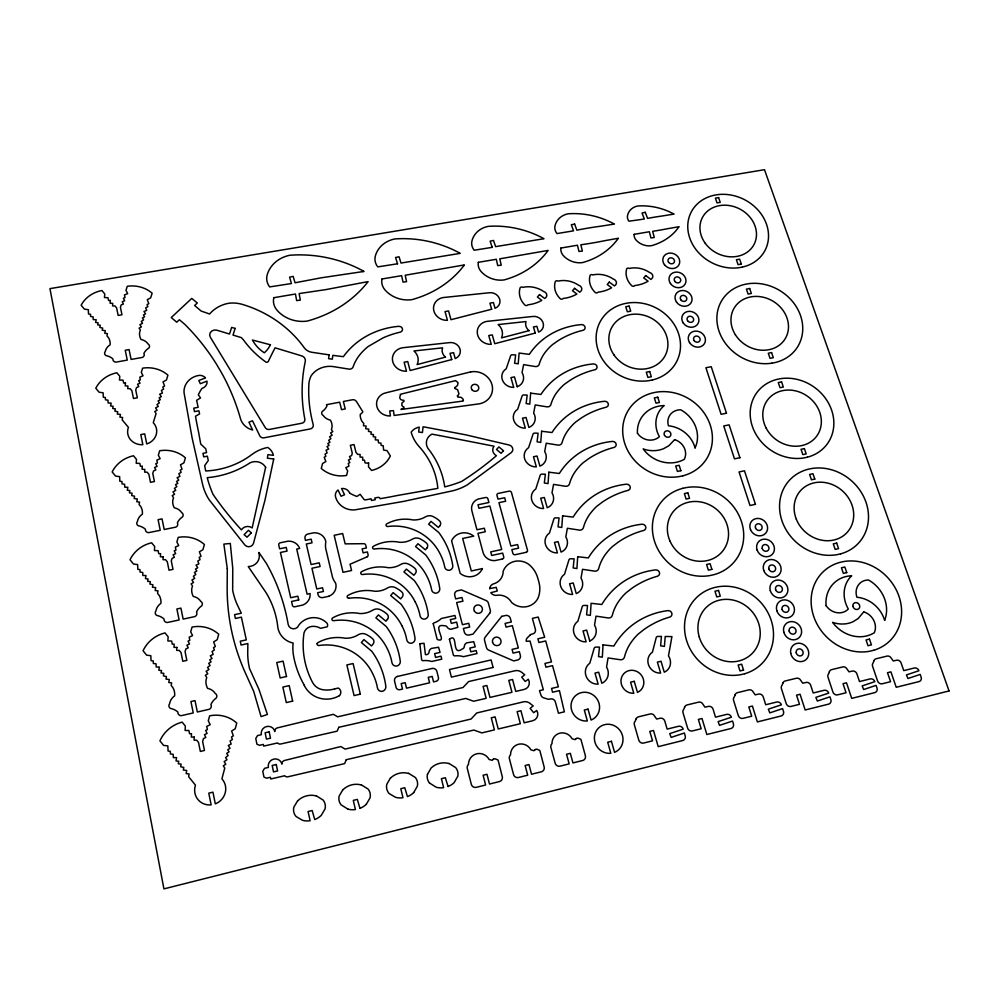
<?xml version="1.0" encoding="UTF-8"?>
<svg xmlns="http://www.w3.org/2000/svg" width="999" height="999" viewBox="0 0 999 999"><rect width="100%" height="100%" fill="white"/><g stroke="black" fill="none" stroke-linecap="round" stroke-linejoin="round"><path stroke-width="1.5" d="M427.472 774.35L431.068 768.056A18.869 18.581 72.6 0 1 448.951 763.548M413.698 792.557L417.345 786.201A10.077 9.978 89.2 0 0 415.347 777.497L408.579 773.301M390.459 777.984L386.775 784.327A10.152 10.065 -82.6 0 0 389.148 793.556L395.529 797.314A18.544 18.407 -86.6 0 0 402.972 797.739L400.799 788.698L404.77 787.712L407.455 796.578A18.294 18.144 -87.3 0 0 413.711 792.569M366.308 804.27L370.055 797.864A10.202 10.065 -62.4 0 0 368.119 789.073L361.326 784.839M342.969 789.597L339.161 795.991A10.24 10.077 -58.9 0 0 341.059 804.832L347.889 809.09M297.739 800.649L293.843 807.105A10.44 10.177 -51.3 0 0 296.079 816.508L302.522 820.316A19.068 18.619 -50.2 0 0 310.115 820.728L308.079 811.525L312.163 810.526L314.735 819.542A18.794 18.369 -50.4 0 0 321.203 815.446L325.037 808.965A10.34 10.115 -52.6 0 0 323.177 800.099L316.346 795.828M448.076 786.525L445.329 777.721L441.396 778.696L443.631 787.687A18.432 18.194 68.1 0 1 436.251 787.262L429.508 783.016M359.952 808.341L357.33 799.4L353.296 800.386L355.407 809.54A18.794 18.531 -58 0 1 347.877 809.115M682.829 488.311L686.45 487.549A47.203 43.044 37.9 0 1 741.608 522.027A47.203 43.044 37.9 0 1 713.848 574.7L710.177 575.524A47.203 43.044 37.9 0 1 654.47 541.108A47.203 43.044 37.9 0 1 682.841 488.311M397.502 676.435L432.092 668.468M334.74 688.86L338.324 688.036A4.995 4.908 -11.2 0 1 339.473 695.679M771.79 363.199L775.224 362.525A44.443 38.549 31 0 0 800.586 315.759A44.443 38.549 31 0 0 748.301 283.728L744.904 284.353A44.443 38.549 31 0 0 719.03 331.206A44.443 38.549 31 0 0 771.802 363.199M448.976 763.423L455.694 767.619A10.015 9.865 68.6 0 1 457.792 776.248L454.22 782.529A18.182 17.945 67.9 0 1 448.064 786.5M517.257 386.713L514.473 376.923L510.951 377.597L513.736 387.4A11.014 9.99 20.4 0 1 502.522 380.307A11.014 9.99 20.4 0 1 506.206 368.781L510.576 355.931A1.823 1.648 19.9 0 1 512.275 354.795L515.659 354.92L514.597 363.224L518.206 363.836L519.118 353.047L529.32 354.358A76.686 69.293 26 0 1 581.468 324.588A3.209 2.86 23.4 0 1 583.191 330.282L582.067 330.532A87.775 79.396 27.4 0 0 558.066 340.721L552.772 344.405A51.424 46.366 25.2 0 0 548.289 348.663L546.578 350.612A45.267 40.809 24.7 0 0 539.185 364.273A3.746 3.384 21.5 0 1 535.214 366.533L523.613 364.635L522.04 372.639A11.014 9.99 20.4 0 1 517.27 386.725M589.785 640.996L586.675 630.119L583.016 630.956L586.113 641.845A11.663 11.039 40.2 0 1 577.884 621.241L582.217 606.755A1.936 1.823 37.8 0 1 583.978 605.444L587.524 605.494L586.563 614.797L590.347 615.384L591.096 603.296L601.798 604.495A81.731 76.061 45.6 0 1 655.744 569.88A3.409 3.147 38.9 0 1 657.667 576.186L656.493 576.498A93.744 87 47.4 0 0 631.593 588.498L626.136 592.757A54.733 50.937 44 0 0 621.528 597.627L619.78 599.85A48.152 44.868 43.6 0 0 612.3 615.309A3.971 3.734 39.9 0 1 608.191 617.956L596.016 616.146L594.53 625.124A11.663 11.039 40.2 0 1 589.785 641.008M304.37 685.376A94.156 91.758 10.1 0 1 293.506 655.569A45.704 44.493 -2.5 0 1 293.144 643.056A19.893 19.181 -7 0 1 277.872 627.709A93.044 88.062 -19 0 0 265.959 592.494L248.252 566.558A10.902 10.29 -6.5 0 0 259.116 553.995L258.891 552.435L266.333 563.336A217.994 201.973 -25.3 0 1 288.174 624.437A5.532 5.332 -7.5 0 0 297.49 627.285A18.232 17.645 -5.8 0 1 326.598 622.752A3.559 3.447 -2.9 0 1 327.21 626.823L320.479 628.309A13.037 12.625 -6.3 0 0 311.925 626.423A9.116 8.829 -5.9 0 0 303.996 632.966A83.978 81.93 10.2 0 0 312.562 682.417A14.036 13.711 -10 0 0 322.265 689.635A25.799 25.162 -7.5 0 0 334.74 688.86M339.435 695.616A24.8 24.238 -9.4 0 1 304.283 685.426M297.814 800.711A19.505 19.031 -53.6 0 1 316.308 795.953M366.321 804.282A18.531 18.282 -58.4 0 1 359.952 808.316M343.032 789.66A19.231 18.931 -62.7 0 1 361.301 784.964M390.534 778.059A18.993 18.781 -86.5 0 1 408.541 773.426M429.483 783.029A10.027 9.903 72.4 0 1 427.447 774.337M348.913 598.214A1.561 1.498 3.6 0 1 348.027 595.367A38.574 37.462 5.7 0 1 374.8 591.271A22.115 21.191 8.9 0 0 387.55 587.936A7.817 7.53 11.5 0 1 395.467 587.674A38.649 37.475 8.3 0 1 399.987 590.434L401.635 591.795A3.909 3.759 12.8 0 1 402.172 597.052L400.649 598.863L393.144 592.632L390.684 595.554L401.024 604.145A79.258 77.148 -3 0 1 414.548 635.401L414.96 637.999A4.558 4.446 16.3 0 1 411.588 643.194A4.121 4.021 16.4 0 1 406.768 639.835L406.181 637.012A53.322 51.998 1.2 0 0 401.885 625.674M348.926 598.239A50.637 49.363 1.8 0 1 401.86 625.686M415.122 601.76A50.262 48.751 6.6 0 0 362.525 574.525A1.548 1.486 6.8 0 1 361.638 571.69A38.287 36.988 9.3 0 1 388.186 567.694A21.966 20.917 11.1 0 0 400.811 564.423A7.767 7.443 13.6 0 1 408.666 564.185A38.374 37 11.3 0 1 413.174 566.933L414.81 568.281A3.871 3.709 14.8 0 1 415.347 573.476L413.848 575.262L406.381 569.093L403.946 571.965L414.235 580.481A78.621 76.211 2.3 0 1 427.747 611.388L428.159 613.96A4.533 4.383 18.1 0 1 424.837 619.08A4.096 3.971 18.2 0 1 420.042 615.759L419.443 612.961A52.91 51.349 6.1 0 0 415.147 601.748M349.725 493.169A44.268 41.246 9.7 0 0 356.905 496.453L360.152 494.305L364.061 499.5A2.023 1.911 8.6 0 0 365.734 499.862L371.066 498.776L371.491 500.487L375.237 499.712L374.812 498.014L377.822 497.39A1.923 1.811 10.1 0 1 379.857 498.189L380.207 498.676A438.249 372.49 7.8 0 0 397.265 495.516L437.849 488.361A76.848 72.19 8.3 0 0 419.255 446.74A37.213 34.341 16.3 0 1 411.163 432.142A13.786 12.775 14.4 0 1 419.23 427.085L418.693 432.055L422.44 432.53L423.039 426.835L424.538 427.01L465.696 434.827L509.253 445.042A4.608 4.258 21.9 0 1 511.351 452.535L467.382 484.802A53.958 50.012 15.7 0 1 450.137 491.346L403.646 501.386L354.82 509.877A17.857 16.771 7.4 0 1 335.377 496.078A7.418 6.968 6.2 0 1 338.037 489.985L341.034 496.228L344.555 494.78L341.558 488.523A7.418 6.968 6.2 0 1 349.725 493.169M432.092 668.468A3.959 3.871 25.7 0 1 436.863 671.378L438.424 677.534A3.172 3.109 27.4 0 1 436.126 681.281L433.554 681.88L432.18 676.423L428.234 677.334L429.607 682.804L406.506 688.161L405.157 682.667L401.186 683.591L402.535 689.085L399.925 689.685A3.184 3.134 14.9 0 1 396.079 687.337L394.568 681.143A3.971 3.909 14.3 0 1 397.502 676.435M637.437 433.241A30.844 27.81 31.4 0 1 664.198 405.582A28.334 25.437 31.8 0 0 659.402 436.688A14.373 12.975 30.2 0 1 637.437 433.229M826.111 605.731A32.155 28.534 46.4 0 1 851.672 575.786A29.533 26.099 46.2 0 0 848.313 609.015A14.96 13.324 45.7 0 1 826.111 605.706M227.285 568.681L227.16 587.549A215.934 207.417 20.5 0 0 245.592 673.476L253.696 691.37L261.076 716.633L267.407 714.435L258.966 689.397L249.55 668.593A71.553 69.543 -7 0 1 247.752 650.486L247.864 643.543L241.084 645.042L240.26 641.208L246.303 639.884L241.396 617.157L235.377 618.456L234.565 614.672L241.308 613.211L238.374 607.042A70.567 67.395 -2.1 0 1 232.667 590.234L232.755 568.256L230.307 543.444L223.863 544.105L227.285 568.681M368.606 463.086L368.531 466.908L371.591 470.442A28.584 26.536 9.1 0 0 390.372 455.969L387.038 450.599L383.641 450.124L383.179 445.704L381.181 445.429L380.944 443.144L378.496 442.807L378.196 439.997L375.287 439.872L375.661 437.075L373.214 436.725L373.501 434.602L370.966 434.24L371.266 432.03L368.456 431.343L368.756 429.145L365.746 428.721L366.096 426.086L363.474 425.724L363.786 423.439L362.113 421.516A13.711 12.637 10.2 0 1 360.239 414.385A10.927 10.04 8.6 0 0 362.874 411.838L356.443 401.523A3.771 3.459 8.6 0 0 352.347 399.787L343.381 401.486L345.229 408.941L341.533 409.652L339.697 402.185L326.523 404.682A3.209 2.947 6.8 0 0 326.935 405.981A14.211 13.024 5.6 0 1 322.24 411.463A2.997 2.76 6.2 0 0 323.226 415.484A10.977 10.09 6.9 0 0 330.382 420.104A13.874 12.8 5.4 0 1 332.043 427.31L331.431 429.682L332.804 431.655L330.569 432.967L332.143 435.227L329.583 436.738L330.906 438.648L328.646 440.309L329.97 442.232L327.809 443.506L329.083 445.342L326.998 446.578L328.683 449.001L326.049 450.199L327.123 452.884L325.025 454.12L325.886 456.306L324.188 457.305L325.874 461.538L322.565 463.499L321.266 468.469A28.721 26.673 6.9 0 0 346.566 475.437L347.689 471.053L345.816 467.619L348.938 466.171L348.251 463.374L349.837 462.637L348.414 460.027L350.774 458.941L349.475 456.555L351.636 455.556L352.26 453.134L350.324 445.292L354.046 444.567L355.981 452.397L357.679 454.37L360.115 454.458L360.052 457.105L362.699 457.205L362.649 460.089L364.423 460.164L365.122 462.962L368.606 463.086M433.241 623.701L437.187 639.472C449.1 643.756 430.319 623.026 444.068 625.749A3.172 3.072 23.3 0 1 447.477 627.534A4.62 4.471 24.2 0 0 451.024 629.27L457.842 627.297L456.668 622.14L451.298 623.339L450.337 619.63L455.706 618.418L454.945 615.471L441.433 618.481A20.717 19.992 18.2 0 1 433.878 622.939L433.241 623.701M454.657 387.812L455.207 388.686A11.339 10.39 16.4 0 1 457.754 389.885A17.67 16.121 18 0 0 458.966 393.618A4.171 3.809 16.5 0 1 457.317 395.791L458.042 397.202A8.042 7.368 17 0 1 461.476 397.527A17.67 16.121 18 0 0 463.111 399.213A4.72 4.321 16.9 0 1 463.274 401.011L400.911 409.478A9.553 8.804 12.9 0 1 403.946 408.104L404.008 407.105A5.145 4.72 12.8 0 1 401.885 405.532A12.725 11.701 11.5 0 0 401.835 403.246A7.942 7.305 13 0 1 403.971 401.386L403.883 400.287A6.094 5.594 12.6 0 1 400.674 399.488L399.787 398.027A6.481 5.944 12.8 0 1 400.462 395.217L400.262 394.305L455.407 380.656A11.813 10.802 16.1 0 1 458.091 382.767A17.67 16.121 18 0 0 457.592 385.214A7.38 6.731 16.2 0 1 455.044 387.325L454.657 387.812M449.413 639.298L453.421 655.182L454.508 655.918A21.004 20.529 32.6 0 1 463.449 656.68L476.998 653.571L476.211 650.574L470.829 651.81L469.855 648.051L475.224 646.828L473.713 641.695L466.695 642.856A4.633 4.495 29.9 0 0 464.385 645.941A3.184 3.097 28.4 0 1 462.225 649C451.123 657.08 458.628 631.855 449.413 639.298M194.231 737.1L194.056 740.159L196.728 740.197L198.514 742.407L200.337 751.435L204.47 750.474L202.635 741.458L203.409 738.636L205.806 737.424L204.47 734.727L207.093 733.403L205.632 730.469L207.392 729.582L206.743 726.398L210.19 724.675L208.279 720.816L209.64 715.833A31.768 30.482 -33 0 1 236.751 723.064L235.24 728.733L231.631 731.056L233.354 735.826L231.493 737.037L232.38 739.497L230.07 740.983L231.169 744.03L228.284 745.504L230.045 748.251L227.747 749.737L229.096 751.822L226.698 753.383L228.097 755.556L225.587 757.579L226.985 759.752L224.138 761.613L225.799 764.198L223.314 765.821L224.763 768.094L221.903 778.858A15.834 15.16 -39.9 0 1 215.309 803.858L212.937 792.17L208.779 793.156L211.151 804.869A15.834 15.16 -39.9 0 1 195.454 785.177L188.624 776.673L189.086 773.938L186.164 773.588L186.688 770.466L183.341 770.067L183.779 767.444L180.682 766.745L181.119 764.11L178.297 763.785L178.734 761.25L176.024 760.938L176.586 757.617L173.339 757.579L173.164 754.295L170.442 753.97L170.305 751.31L168.094 751.048L167.832 745.891L163.561 745.391L159.927 740.846A32.043 30.557 -33.9 0 1 182.168 722.14L185.352 726.098L185.102 730.469L188.923 730.519L189.56 733.703L191.521 733.741L191.333 737.062L194.231 737.1M603.059 644.879L602.335 657.18L598.526 656.605L599.462 647.127L595.891 647.09A1.948 1.848 42.8 0 0 594.13 648.426L589.81 663.199A11.801 11.201 45.7 0 0 598.139 684.153L594.992 673.076L598.688 672.202L601.848 683.266A11.801 11.201 45.7 0 0 606.568 667.082L608.054 657.941L620.317 659.74A4.021 3.784 44.7 0 0 624.45 657.03A48.751 45.454 47.8 0 1 631.93 641.258L633.691 638.985A55.407 51.611 48.2 0 1 638.324 634.003L643.806 629.657A94.967 88.087 51.4 0 1 668.843 617.345L670.029 617.02A3.447 3.197 42.6 0 0 668.081 610.601A82.78 77.035 49.8 0 0 613.848 646.066L603.059 644.879M176.835 647.427L176.648 650.374L179.271 650.424L181.031 652.584L182.792 661.288L186.85 660.389L185.077 651.685L185.851 648.975L188.224 647.827L186.913 645.217L189.498 643.968L188.074 641.121L189.81 640.284L189.186 637.225L192.57 635.589L190.709 631.855L192.07 627.06A31.069 29.533 -20.5 0 1 218.719 634.24L217.208 639.697L213.649 641.907L215.322 646.515L213.486 647.652L214.348 650.037L212.075 651.46L213.149 654.395L210.29 655.794L212.025 658.441L209.753 659.864L211.076 661.887L208.704 663.361L210.077 665.471L207.592 667.394L208.966 669.505L206.156 671.266L207.792 673.776L205.332 675.324L206.756 677.509L206.006 680.219A15.047 14.411 -22.6 0 0 207.592 688.373A12.088 11.551 -26 0 1 215.235 693.456A3.284 3.147 -25.2 0 1 216.196 698.051A15.609 14.997 -26.9 0 0 210.914 704.52A3.534 3.384 -26.9 0 1 209.34 709.265L197.34 712L195.017 700.599L190.934 701.523L193.244 712.936L181.194 715.696A3.571 3.397 -28.4 0 1 177.884 712.05A15.909 15.085 -30 0 0 170.492 708.441A3.322 3.159 -27.7 0 1 169.58 703.808A12.175 11.576 -27.4 0 1 174.65 695.816A15.335 14.498 -26.7 0 0 172.927 687.649L171.179 685.489L171.628 682.866L168.769 682.504L169.293 679.495L165.996 679.095L166.446 676.573L163.386 675.873L163.836 673.338L161.064 673.001L161.488 670.566L158.829 670.242L159.39 667.057L156.206 666.995L156.044 663.823L153.371 663.486L153.234 660.926L151.074 660.651L150.824 655.694L146.628 655.169L143.069 650.774A31.319 29.608 -22.4 0 1 165.01 632.929L168.144 636.763L167.869 640.971L171.641 641.046L172.253 644.13L174.176 644.168L173.976 647.364L176.835 647.427M489.685 588.598L496.266 587.375L497.252 591.033L490.784 592.682A6.131 5.857 27.8 0 0 496.403 595.342A14.036 13.449 30 0 1 511.65 602.522A17.183 16.346 31 0 0 538.099 597.976A26.711 25.437 29.7 0 0 538.823 581.83L537.812 578.209A26.686 25.4 29.3 0 0 528.783 564.348A17.133 16.271 29.5 0 0 503.159 571.278A13.911 13.249 25.6 0 1 493.331 583.916A6.131 5.857 27.8 0 0 489.697 588.598M163.199 556.843L163.012 559.665L165.584 559.74L167.308 561.825L169.006 570.204L173.002 569.38L171.291 561.001L172.053 558.404L174.388 557.317L173.114 554.795L175.649 553.608L174.263 550.861L175.974 550.074L175.362 547.115L178.696 545.566L176.873 541.97L178.222 537.375A30.432 28.484 -12.3 0 1 204.395 544.492L202.897 549.725L199.388 551.823L201.024 556.268L199.213 557.355L200.05 559.652L197.814 560.988L198.863 563.836L196.054 565.147L197.74 567.719L195.504 569.068L196.803 571.016L194.468 572.427L195.816 574.462L193.369 576.286L194.705 578.334L191.933 580.007L193.531 582.429L191.109 583.891L192.507 586.013L191.758 588.611A14.735 13.899 -12.8 0 0 193.294 596.465A11.826 11.151 -15.6 0 1 200.799 601.41A3.209 3.034 -14.7 0 1 201.711 605.831A15.272 14.486 -15.2 0 0 196.516 612.012A3.459 3.272 -16 0 1 194.942 616.558L183.154 619.105L180.906 608.116L176.885 608.978L179.121 619.967L167.27 622.514A3.484 3.272 -18.1 0 1 164.036 618.98A15.534 14.585 -19.8 0 0 156.793 615.446A3.247 3.047 -17.9 0 1 155.906 610.988A11.901 11.189 -17.4 0 1 160.914 603.346A14.997 14.011 -17.6 0 0 159.241 595.479L157.53 593.394L157.979 590.871L155.17 590.509L155.694 587.624L152.46 587.2L152.909 584.777L149.9 584.078L150.35 581.655L147.627 581.306L148.064 578.97L145.442 578.633L146.004 575.574L142.869 575.486L142.72 572.439L140.097 572.102L139.985 569.63L137.85 569.355L137.625 564.572L133.504 564.035L130.02 559.777A30.657 28.584 -14.3 0 1 151.623 542.794L154.683 546.503L154.408 550.549L158.104 550.661L158.704 553.621L160.589 553.683L160.389 556.755L163.199 556.843M577.697 556.705L576.91 568.543L573.164 567.956L574.138 558.841L570.629 558.766A1.911 1.786 32.8 0 0 568.881 560.052L564.547 574.225A11.526 10.864 34.7 0 0 560.889 586.925A11.526 10.864 34.7 0 0 572.627 594.467L569.592 583.766L573.226 582.954L576.273 593.631A11.526 10.864 34.7 0 0 581.031 578.109L582.529 569.305L594.605 571.141A3.921 3.671 35.1 0 0 598.688 568.568A47.54 44.168 39 0 1 606.143 553.458L607.892 551.286A54.021 50.15 39.6 0 1 612.474 546.528L617.906 542.382A92.457 85.714 42.9 0 1 642.644 530.731L643.806 530.432A3.359 3.097 35.1 0 0 641.92 524.225A80.657 74.913 41.1 0 0 588.311 557.929L577.697 556.705M562.599 515.846L561.788 527.472L558.066 526.885L559.065 517.932L555.569 517.857A1.886 1.761 28.9 0 0 553.833 519.105L549.475 533.004A11.414 10.702 30.3 0 0 545.804 545.479A11.414 10.702 30.3 0 0 557.43 552.922L554.457 542.407L558.079 541.62L561.063 552.122A11.414 10.702 30.3 0 0 565.834 536.888L567.357 528.259L579.345 530.094A3.884 3.621 31.1 0 0 583.416 527.584A47.04 43.569 35.2 0 1 590.871 512.762L592.619 510.639A53.459 49.475 35.7 0 1 597.19 505.981L602.597 501.935A91.421 84.603 39 0 1 627.21 490.584L628.371 490.284A3.334 3.059 31.9 0 0 626.523 484.19A79.783 73.914 37.1 0 0 573.139 517.095L562.599 515.846M142.283 466.333L142.058 469.293L144.83 469.393L144.63 472.115L147.165 472.202L148.851 474.225L150.487 482.317L154.42 481.543L152.772 473.464L153.534 470.966L155.832 469.942L154.583 467.507L157.093 466.383L155.732 463.736L157.417 462.974L156.831 460.127L160.127 458.666L158.341 455.182L159.69 450.761A29.908 27.473 -7.8 0 1 185.414 457.829L183.916 462.849L180.457 464.847L182.043 469.143L180.257 470.167L181.081 472.39L178.871 473.663L179.882 476.411L177.11 477.659L178.771 480.144L176.561 481.418L177.822 483.316L175.524 484.64L176.835 486.625L174.425 488.361L175.737 490.334L173.002 491.92L174.563 494.268L172.178 495.666L173.539 497.714L172.802 500.212A14.473 13.399 -7.7 0 0 174.276 507.792A11.613 10.752 -9.7 0 1 181.631 512.599A3.159 2.922 -9 0 1 182.517 516.87A14.997 13.961 -9.1 0 0 177.372 522.777A3.397 3.147 -9.9 0 1 175.812 527.135L164.198 529.495L162.038 518.893L158.079 519.692L160.24 530.294L148.576 532.654A3.422 3.159 -11.8 0 1 145.404 529.233A15.235 14.073 -13.2 0 0 138.287 525.761A3.184 2.935 -11.9 0 1 137.437 521.466A11.676 10.789 -11.3 0 1 142.382 514.148A14.71 13.524 -11.9 0 0 140.772 506.568L139.098 504.545L139.56 502.122L136.788 501.748L137.313 498.963L134.141 498.538L134.59 496.216L131.643 495.516L132.093 493.181L129.408 492.819L129.845 490.584L127.273 490.234L127.847 487.287L124.75 487.187L124.625 484.253L122.04 483.903L121.928 481.518L119.843 481.243L119.63 476.635L115.584 476.086L112.175 471.965A30.107 27.572 -9.4 0 1 133.504 455.769L136.488 459.378L136.201 463.274L139.848 463.399L140.422 466.258L142.283 466.333M548.876 472.202L548.026 483.603L544.33 483.004L545.354 474.238L541.895 474.138A1.873 1.736 25.6 0 0 540.159 475.362L535.789 488.986A11.301 10.514 26.6 0 0 532.117 501.198A11.301 10.514 26.6 0 0 543.631 508.541L540.709 498.226L544.305 497.477L547.227 507.779A11.301 10.527 26.6 0 0 552.01 492.857L553.558 484.39L565.446 486.251A3.846 3.559 27.7 0 0 569.492 483.803A46.541 42.87 31.7 0 1 576.947 469.305L578.683 467.22A52.885 48.689 32.2 0 1 583.229 462.674L588.611 458.716A90.385 83.292 35.2 0 1 613.086 447.689L614.235 447.402A3.297 3.009 29 0 0 612.424 441.408A78.896 72.752 33.4 0 0 559.328 473.476L548.876 472.202M125.437 383.029L125.225 385.889L127.934 386.001L127.735 388.623L130.232 388.736L131.88 390.696L133.466 398.501L137.338 397.789L135.739 389.985L136.501 387.587L138.761 386.613L137.55 384.253L140.022 383.204L138.699 380.631L140.359 379.92L139.798 377.172L143.032 375.786L141.296 372.415L142.632 368.156A29.408 26.498 -4.9 0 1 167.932 375.162L166.433 379.995L163.024 381.893L164.573 386.051L162.8 387.025L163.599 389.173L161.426 390.384L162.412 393.044L159.678 394.218L161.301 396.628L159.128 397.839L160.364 399.675L158.092 400.949L159.378 402.859L156.993 404.52L158.279 406.431L155.582 407.942L157.105 410.214L154.758 411.538L156.094 413.524L153.259 422.689A14.573 13.224 -6.7 0 1 146.753 443.956L144.693 433.853L140.797 434.59L142.845 444.705A14.573 13.224 -6.7 0 1 128.434 427.347L122.165 419.842L122.627 417.507L119.905 417.12L120.442 414.448L117.32 414.011L117.757 411.775L114.86 411.076L115.31 408.841L112.687 408.466L113.112 406.306L110.589 405.956L111.164 403.121L108.117 402.997L108.004 400.174L105.457 399.812L105.37 397.527L103.309 397.227L103.122 392.794L99.138 392.232L95.792 388.236A29.595 26.598 -6.3 0 1 116.846 372.789L119.78 376.286L119.48 380.032L123.052 380.194L123.614 382.954L125.437 383.029M541.608 431.243L540.746 442.432L537.087 441.82L538.111 433.216L534.677 433.116A1.861 1.698 23.5 0 0 532.966 434.303L528.608 447.652A11.201 10.34 24.3 0 0 524.925 459.627A11.201 10.34 24.3 0 0 536.338 466.883L533.466 456.743L537.025 456.019L539.922 466.146A11.201 10.34 24.3 0 0 544.692 451.523L546.228 443.219L558.016 445.092A3.809 3.496 25.4 0 0 562.025 442.707A46.079 42.145 29.1 0 1 569.455 428.496L571.178 426.473A52.348 47.865 29.6 0 1 575.699 422.015L581.043 418.169A89.435 81.918 32.3 0 1 605.332 407.43L606.468 407.155A3.272 2.96 26.9 0 0 604.682 401.273A78.097 71.528 30.7 0 0 551.972 432.53L541.608 431.243M530.644 393.144L529.77 404.133L526.136 403.534L527.172 395.08L523.763 394.967A1.836 1.673 21.6 0 0 522.052 396.128L517.694 409.228A11.101 10.165 22.2 0 0 514.01 420.979A11.101 10.165 22.2 0 0 525.324 428.159L522.489 418.181L526.036 417.482L528.883 427.447A11.101 10.165 22.2 0 0 533.653 413.099L535.214 404.945L546.903 406.83A3.784 3.447 23.3 0 0 550.899 404.495A45.679 41.496 26.8 0 1 558.304 390.559L560.027 388.561A51.898 47.14 27.3 0 1 564.535 384.215L569.855 380.444A88.611 80.707 29.8 0 1 593.993 369.98L595.129 369.717A3.234 2.91 25.1 0 0 593.381 363.923A77.398 70.454 28.2 0 0 540.934 394.443L530.644 393.144M110.327 300.474L110.09 303.221L112.762 303.359L112.562 305.881L115.01 306.006L116.621 307.904L118.157 315.434L121.965 314.785L120.429 307.255L121.179 304.945L123.414 304.033L122.228 301.748L124.663 300.749L123.376 298.264L125.012 297.59L124.463 294.93L127.66 293.619L125.961 290.359L127.298 286.276A28.921 25.537 -2.8 0 1 152.148 293.219L150.662 297.864L147.29 299.663L148.801 303.684L147.065 304.608L147.84 306.681L145.692 307.842L146.653 310.402L143.968 311.513L145.554 313.848L143.406 314.997L144.618 316.783L142.382 317.982L143.644 319.83L141.284 321.416L142.545 323.264L139.885 324.7L141.383 326.91L139.061 328.159L140.359 330.082L139.623 332.392A13.998 12.45 -2.4 0 0 140.996 339.448A11.226 10.002 -3.7 0 1 148.089 344.031A3.047 2.722 -3.2 0 1 148.913 348.002A14.498 12.975 -3.1 0 0 143.893 353.409A3.284 2.935 -3.7 0 1 142.358 357.43L131.094 359.44L129.083 349.575L125.25 350.249L127.248 360.115L115.946 362.137A3.297 2.935 -5.1 0 1 112.912 358.903A14.698 13.087 -6 0 0 106.044 355.582A3.084 2.735 -5.2 0 1 105.245 351.586A11.289 10.027 -4.8 0 1 110.09 344.867A14.211 12.575 -5.4 0 0 108.591 337.812L106.98 335.901L107.442 333.654L104.758 333.266L105.295 330.706L102.223 330.257L102.672 328.097L99.825 327.41L100.275 325.249L97.69 324.875L98.114 322.802L95.629 322.44L96.204 319.717L93.219 319.58L93.107 316.845L90.609 316.483L90.522 314.273L88.499 313.986L88.337 309.702L84.415 309.128L81.144 305.244A29.096 25.637 -4 0 1 101.898 290.534L104.77 293.931L104.47 297.54L107.992 297.714L108.529 300.374L110.327 300.474M661.425 636.463L660.639 645.841L664.397 646.415L665.222 636.5L671.927 636.588L668.493 655.868A11.738 10.964 46.6 0 1 664.273 672.215L661.013 661.263L657.379 662.125L660.639 673.089A11.738 10.964 46.6 0 1 648.663 665.247A11.738 10.964 46.6 0 1 652.459 652.122L656.181 637.749A1.948 1.811 44.4 0 1 657.904 636.425L661.425 636.463M634.165 234.34L634.128 234.715A8.279 7.168 24.1 0 0 636.276 240.284A15.572 13.449 24.3 0 0 651.311 245.729A59.141 50.712 22.8 0 0 675.674 231.044L679.12 226.686L666.745 228.858A270.504 221.241 18.7 0 1 652.659 231.293L654.27 237.525L650.936 237.924L649.35 231.756L634.165 234.34M273.726 458.991L264.972 500.224L253.484 543.331A4.895 4.608 -5.5 0 1 244.967 545.092L209.178 499.8A55.932 51.923 -1 0 1 202.223 482.729L192.133 438.024L184.041 392.644A17.932 16.246 -1.7 0 1 199.088 375.387A7.418 6.706 -1.5 0 1 205.519 377.934L198.813 380.482L200.312 383.703L207.005 381.143A7.418 6.706 -1.5 0 1 201.935 388.436A44.805 40.947 0 0 0 198.302 394.892L200.537 397.927L196.628 400.312L198.152 407.33L193.731 408.154L194.48 411.625L198.901 410.801L199.575 413.911L195.492 416.246A445.379 397.939 27.2 0 0 198.601 432.23L200.737 444.093L205.744 448.776L206.568 452.634L202.959 453.334L203.721 456.88L207.342 456.168L208.279 460.539L204.67 465.621L205.694 470.979A77.435 70.317 -2 0 0 251.661 454.657A38.724 36.101 0.2 0 1 267.782 447.427A14.211 13.162 -0.3 0 1 273.426 455.332L267.894 454.645L267.382 458.204L273.726 458.991M329.096 354.857L328.596 358.678L332.317 359.178L332.817 355.344L343.356 356.68A78.322 71.841 13.1 0 1 398.851 326.323A3.284 2.96 12.3 0 1 400.387 332.13L399.2 332.38A89.548 82.418 14.4 0 0 382.892 337.974L368.156 346.528A52.547 48.039 12.6 0 0 363.311 350.874L361.438 352.859A46.279 42.27 12.1 0 0 353.147 366.783A3.846 3.496 8.7 0 1 348.913 369.106L334.515 366.783A22.515 20.579 7.1 0 0 311.126 375.836A26.436 24.163 7.4 0 0 308.916 383.466A146.791 134.365 16.6 0 0 312.4 421.378L313.199 424.675A3.896 3.584 4.7 0 1 310.252 428.933L264.086 437.812A3.871 3.559 0.9 0 1 259.84 435.951L252.497 420.779L248.951 422.177L252.622 430.032A17.532 16.059 1.1 0 1 240.459 418.556A265.135 236.288 -15.6 0 0 221.316 372.377L216.209 363.748A265.135 236.288 -15.6 0 0 184.902 324.438L179.395 319.742L176.748 322.215L171.254 317.545L191.758 298.401L197.29 302.997L194.618 305.494L201.124 311.039L209.603 313.998A32.555 29.183 2 0 1 227.472 303.496L230.007 303.109A30.457 27.285 1.9 0 1 242.495 304.433L243.781 304.82A119.193 108.404 -2.1 0 1 304.171 347.677A11.226 10.14 6.6 0 0 311.95 352.297L329.096 354.857M560.901 248.052L560.901 248.077A10.465 9.153 21.2 0 0 563.436 255.707A19.68 17.183 21.5 0 0 582.479 262.6A74.65 64.535 19.7 0 0 613.811 243.918L616.133 241.209A74.65 64.535 19.7 0 0 617.944 238.861L618.381 238.249L605.144 240.609A338.436 274.837 15.8 0 1 580.844 244.78L582.38 251.074L578.97 251.473L577.447 245.23L560.901 248.052M419.842 643.693L421.665 659.977L422.764 660.714A21.079 20.704 24.9 0 1 431.755 661.475L441.77 659.178L441.009 656.168L435.564 657.417L434.615 653.633L440.047 652.397L438.561 647.24L431.468 648.413A4.658 4.545 23.2 0 0 429.12 651.51A3.197 3.122 21.1 0 1 427.847 654.133A2.66 2.597 21.3 0 1 425.412 654.545L424.026 643.281L419.842 643.693M478.321 262.325L478.296 262.462A12.587 11.114 17.3 0 0 481.193 271.653A23.639 20.842 17.7 0 0 504.083 279.932A89.585 77.947 15.9 0 0 542.395 257.355A73.089 63.711 16.6 0 0 545.267 254.096A89.585 77.947 15.9 0 0 547.489 251.273L548.114 250.424L499.775 258.828L501.223 265.185L497.739 265.609L496.303 259.278L478.321 262.325M265.634 467.282L252.173 527.922A7.193 6.756 -5 0 0 241.408 529.857A319.031 287.512 17.7 0 1 213.024 494.368A127.185 118.107 6.1 0 1 207.23 477.672A86.264 78.284 -2.1 0 0 249.95 462.874A11.601 10.777 -1.2 0 1 265.634 467.282M317.158 643.668L317.158 643.693A1.586 1.536 -6 0 0 318.931 645.504A51.536 50.524 -14.3 0 1 372.552 673.401A54.271 53.197 -15.2 0 1 376.86 684.977L377.447 687.874A4.183 4.121 6.7 0 0 382.317 691.296A4.62 4.558 6.5 0 0 385.776 685.951L385.377 683.291A80.744 78.871 -18.2 0 0 371.853 651.336L361.401 642.582L363.911 639.585L371.503 645.941L373.064 644.068A3.959 3.859 5.7 0 0 372.552 638.698L370.891 637.3A39.248 38.412 -3 0 0 366.308 634.49A7.93 7.73 3.8 0 0 358.254 634.79A22.453 21.716 1.9 0 1 345.292 638.261A39.198 38.374 -7.1 0 0 318.057 642.582A1.586 1.536 -6 0 0 317.27 643.344L317.158 643.668M381.98 278.983L381.918 279.245A14.71 13.099 12.1 0 0 385.065 290.022A27.635 24.55 12.7 0 0 411.8 299.663A104.62 91.396 11.2 0 0 457.442 273.152A85.34 74.763 12 0 0 460.889 269.343A104.308 91.121 11.2 0 0 464.423 264.922L405.194 275.237L406.581 281.643L403.022 282.118L401.635 275.674L381.98 278.983M273.826 297.69L273.738 298.002A16.696 14.91 5.7 0 0 277.01 310.202A31.331 27.935 6.5 0 0 307.217 321.079A118.544 103.559 5.8 0 0 359.927 290.959A96.678 84.79 6.5 0 0 363.961 286.626A118.544 103.559 5.8 0 0 368.107 281.606L325.761 289.623L299.126 293.569L300.337 300.125L296.653 300.599L295.454 294.018L273.826 297.69M873.85 660.926L873.226 662.787A3.896 3.459 50 0 0 872.589 666.333L877.572 680.968A3.909 3.472 50.8 0 0 882.254 683.766L890.571 681.693L887.487 672.702L890.921 671.852L896.228 687.275L918.993 681.593A3.909 3.434 50.8 0 0 921.128 677.11L920.191 674.425L907.954 678.521L906.43 674.924L918.905 670.741A3.821 3.359 50.5 0 0 914.322 668.006L903.758 670.616L901.135 663.024A3.896 3.434 50 0 0 896.89 660.177L893.281 660.963L890.521 657.18A3.896 3.434 49.7 0 0 886.962 656.118L876.111 658.766A3.896 3.447 49.8 0 0 873.85 660.926M829.357 671.815L828.708 673.688A3.921 3.509 50.3 0 0 828.034 677.272L832.916 692.032A3.934 3.521 51.3 0 0 837.624 694.854L846.053 692.757L843.019 683.678L846.503 682.816L851.71 698.376L874.787 692.619A3.921 3.484 51.3 0 0 876.985 688.099L876.073 685.376L863.66 689.535L862.149 685.901L874.812 681.668A3.846 3.409 50.9 0 0 870.204 678.908L859.502 681.555L856.917 673.9A3.909 3.484 50.3 0 0 852.659 671.028L849.013 671.827L846.253 668.019A3.909 3.496 50 0 0 842.656 666.945L831.668 669.63A3.909 3.509 50.1 0 0 829.357 671.815M235.14 328.396L233.004 335.09L241.308 337.6L243.306 339.697A98.689 88.037 7.9 0 0 265.746 361.95A1.686 1.523 3.2 0 0 268.356 361.351A487.1 445.379 40.2 0 1 273.114 351.623L275.062 347.827L300.911 355.644A5.382 4.87 5.4 0 1 305.282 361.451A167.832 153.546 17.7 0 0 304.832 419.13A3.884 3.584 4.2 0 1 301.835 423.226L269.468 429.42A3.859 3.546 1.6 0 1 265.309 427.672L210.352 337.262A5.507 4.933 0.8 0 1 216.733 330.169L229.508 334.028L231.643 327.41L235.14 328.396M782.841 683.191L782.155 685.089A3.934 3.571 50.7 0 0 781.443 688.711L786.213 703.608A3.946 3.584 51.8 0 0 790.946 706.443L799.5 704.32L796.54 695.154L800.074 694.28L805.157 709.989L828.571 704.145A3.946 3.546 51.8 0 0 830.843 699.575L829.944 696.84L817.344 701.048L815.858 697.377L828.708 693.094A3.859 3.472 51.4 0 0 824.088 690.309L813.223 692.994L810.701 685.277A3.934 3.546 50.8 0 0 806.418 682.379L802.721 683.179L799.974 679.332A3.921 3.546 50.4 0 0 796.353 678.259L785.202 680.981A3.934 3.571 50.5 0 0 782.841 683.191M735.089 694.867L734.377 696.79A3.959 3.634 51.2 0 0 733.603 700.449L738.273 715.484A3.971 3.646 52.5 0 0 743.031 718.356L751.71 716.196L748.813 706.942L752.397 706.056L757.379 721.915L781.118 715.983A3.959 3.609 52.4 0 0 783.478 711.363L782.592 708.603L769.804 712.874L768.343 709.165L781.393 704.819A3.884 3.534 51.9 0 0 776.747 702.022L765.721 704.745L763.248 696.94A3.946 3.609 51.3 0 0 758.953 694.018L755.194 694.842L752.459 690.958A3.946 3.609 50.9 0 0 748.813 689.872L737.499 692.644A3.946 3.621 51 0 0 735.089 694.867M684.602 707.217L683.865 709.165A3.971 3.696 51.9 0 0 683.041 712.849L687.599 728.046A3.984 3.709 53.4 0 0 692.382 730.931L701.186 728.746L698.363 719.405L701.997 718.506L706.855 734.515L730.968 728.508A3.984 3.671 53.2 0 0 733.403 723.825L732.542 721.041L719.542 725.361L718.106 721.628L731.368 717.22A3.896 3.596 52.7 0 0 726.698 714.385L715.509 717.157L713.099 709.278A3.971 3.671 51.9 0 0 708.778 706.33L704.969 707.167L702.235 703.246A3.959 3.671 51.5 0 0 698.551 702.16L687.075 704.957A3.971 3.696 51.6 0 0 684.602 707.217M636.001 719.105L635.339 720.966A3.996 3.759 52.7 0 0 634.365 724.799L638.798 740.134A4.008 3.771 54.5 0 0 643.606 743.056L652.547 740.833L649.787 731.393L653.483 730.481L658.216 746.653L682.679 740.546A4.008 3.734 54.3 0 0 685.202 735.826L684.352 733.016L671.153 737.399L669.742 733.616L683.204 729.158A3.921 3.659 53.6 0 0 678.508 726.298L667.157 729.108L664.81 721.153A3.984 3.734 52.7 0 0 660.476 718.181L656.605 719.03L653.895 715.072A3.984 3.734 52.2 0 0 650.174 713.973L638.523 716.82A3.984 3.759 52.4 0 0 636.001 719.105M346.266 759.702L344.643 763.611L287.962 776.785A3.359 3.272 -40.6 0 1 284.727 775.736L270.766 778.983L270.417 777.284L266.571 778.171L263.961 777.11L262.774 771.328L264.548 768.318L268.381 767.407A6.993 6.806 -38 0 1 273.701 759.115A6.993 6.806 -38 0 1 281.918 764.173A3.409 3.322 -37.9 0 1 284.54 760.464L340.784 746.565L345.117 749.088L471.103 719.005L476.76 712.961L523.339 701.872A7.905 7.642 47.9 0 1 530.119 703.458L533.166 705.931L530.144 708.353L533.641 712.699L536.763 710.451A7.13 6.881 49.1 0 1 532.23 720.878L524.15 722.801L520.929 710.739L517.132 711.65L520.342 723.713L498.239 728.983L495.104 716.895L491.271 717.806L494.405 729.894L481.83 732.904L473.876 730.069L346.266 759.702M338.798 727.297L337.175 731.156L280.794 743.98A3.322 3.234 -31.8 0 1 277.585 742.944L263.699 746.116L263.349 744.43L259.528 745.291L256.943 744.243L255.769 738.523L257.53 735.576L261.338 734.69A6.931 6.731 -30.1 0 1 266.646 726.523A6.931 6.731 -30.1 0 1 274.812 731.53A3.384 3.297 -29.4 0 1 277.422 727.871L333.366 714.322L337.662 716.832L462.999 687.512L468.643 681.555L514.985 670.754A7.83 7.567 41.5 0 1 521.715 672.339L524.75 674.787L521.728 677.172L525.199 681.468L528.321 679.245A7.068 6.818 42.8 0 1 523.788 689.522L515.746 691.408L512.562 679.495L508.791 680.381L511.963 692.295L489.972 697.427L486.875 685.501L483.066 686.375L486.151 698.326L473.638 701.248L465.734 698.438L338.798 727.297M270.417 344.792L268.918 347.427A23.364 20.991 2.6 0 1 264.298 352.772A35.864 32.218 5 0 1 253.684 342.133L252.41 340.022L270.417 344.792M863.735 611.888L858.203 618.481L853.321 621.59A29.558 26.311 45.6 0 1 844.779 623.913L841.745 624.025A29.558 26.311 45.6 0 1 832.592 622.34A32.155 28.534 46.4 0 0 874.312 632.742A15.085 13.387 47.6 0 0 863.735 611.888M674.637 439.647L668.843 445.741L663.836 448.563A28.384 25.612 30.2 0 1 655.244 450.611L652.21 450.661A28.384 25.612 30.2 0 1 643.181 448.938A30.844 27.81 31.4 0 0 684.253 459.378A14.448 13.062 32.5 0 0 674.637 439.647M501.735 616.358L485.227 637.112A3.909 3.784 32 0 0 484.552 640.371L486.438 647.502A3.921 3.784 33.3 0 0 488.736 650.149L513.698 660.913L517.632 660.002A3.921 3.784 37.9 0 0 520.354 655.394L519.355 651.685L513.074 653.121L512.062 649.387L518.344 647.939L512.325 625.699L506.081 627.11L505.082 623.401L511.326 621.99L510.327 618.331A3.884 3.734 32 0 0 505.619 615.484L501.735 616.358M489.61 613.374L473.014 634.115L469.08 635.002A3.909 3.784 27.9 0 1 464.348 632.142L463.386 628.446L469.692 627.022L468.718 623.301L462.412 624.712L456.643 602.584L462.937 601.186L461.975 597.502L455.694 598.901L454.732 595.242A3.871 3.721 23 0 1 457.517 590.759L461.438 589.909L486.126 600.549A3.884 3.721 27.6 0 1 488.399 603.146L490.272 610.152A3.884 3.734 28.5 0 1 489.61 613.374M387.45 619.355L385.914 621.203L378.371 614.909L375.886 617.869L386.276 626.535A79.945 77.997 -9.9 0 1 399.8 658.129L400.212 660.751A4.595 4.495 12.7 0 1 396.79 666.021A4.158 4.071 12.9 0 1 391.945 662.637L391.358 659.777A53.759 52.597 -5.9 0 0 387.063 648.314A51.049 49.938 -5 0 0 333.791 620.679A1.573 1.523 -0.6 0 1 332.892 617.769A38.861 37.9 0.4 0 1 359.902 613.561A22.278 21.441 5.9 0 0 372.752 610.164A7.867 7.63 8.3 0 1 380.731 609.889A38.924 37.937 3.7 0 1 385.277 612.674L386.938 614.048A3.934 3.809 9.9 0 1 387.45 619.355M426.873 548.089L425.387 549.85L417.957 543.731L415.559 546.578L425.786 554.994A78.009 75.212 6.1 0 1 439.26 585.551L439.685 588.086A4.495 4.321 19 0 1 436.401 593.144A4.071 3.909 19.1 0 1 431.643 589.847L431.044 587.087A52.51 50.662 9.3 0 0 426.748 576.011A49.875 48.102 9.7 0 0 374.475 549A1.536 1.461 9.1 0 1 373.576 546.191A38.012 36.488 11.6 0 1 399.912 542.32A21.803 20.642 12.6 0 0 412.425 539.123A7.705 7.343 15 0 1 420.217 538.898A38.099 36.501 13.2 0 1 424.687 541.62L426.323 542.957A3.846 3.659 15.9 0 1 426.873 548.089M645.754 275.562L643.731 277.947L648.101 281.219A35.477 30.882 23.9 0 1 634.727 285.539A2.123 1.861 24.8 0 1 632.08 286.014A18.731 16.359 25.1 0 1 626.673 268.918A1.873 1.636 24.3 0 1 629.308 268.444A23.951 21.004 25.1 0 1 649.65 272.527A3.959 3.459 25.3 0 1 651.71 278.721L650.861 279.383L645.754 275.562M439.872 525.711L438.399 527.447L431.006 521.391L428.633 524.188L438.811 532.542A77.46 74.288 9 0 1 452.272 562.774L452.709 565.272A4.471 4.271 20 0 1 449.463 570.267A4.046 3.859 20 0 1 444.717 566.995L444.118 564.26A52.148 50.025 11.8 0 0 439.822 553.309A49.538 47.502 12.1 0 0 387.874 526.51A1.523 1.449 11 0 1 386.975 523.726A37.75 36.026 13.6 0 1 413.087 519.955A21.653 20.38 14 0 0 425.512 516.82A7.655 7.243 16.2 0 1 433.241 516.62A37.837 36.039 14.9 0 1 437.687 519.318L439.31 520.641A3.821 3.621 17.1 0 1 439.872 525.711M609.29 282.093L607.23 284.49L611.613 287.787A35.664 31.219 22.3 0 1 598.076 292.158A2.123 1.873 23.2 0 1 595.392 292.632A18.831 16.533 23.6 0 1 590.084 275.412A1.886 1.661 22.7 0 1 592.757 274.937A24.076 21.241 23.5 0 1 613.249 279.033A3.984 3.496 23.8 0 1 615.272 285.277L614.41 285.939L609.29 282.093M574.587 288.311L572.489 290.734L576.885 294.043A35.852 31.543 20.8 0 1 563.186 298.451A2.135 1.898 21.6 0 1 560.476 298.938A18.931 16.708 22 0 1 555.282 281.606A1.898 1.673 21.1 0 1 557.979 281.119A24.188 21.454 21.9 0 1 578.608 285.227A4.008 3.534 22.3 0 1 580.594 291.508L579.72 292.183L574.587 288.311M539.522 294.593L537.387 297.028L541.795 300.362A36.051 31.856 19.1 0 1 527.947 304.807A2.148 1.911 19.8 0 1 525.199 305.294A19.031 16.883 20.3 0 1 520.104 287.849A1.911 1.698 19.3 0 1 522.839 287.362A24.326 21.678 20.1 0 1 543.606 291.483A4.021 3.571 20.6 0 1 545.566 297.814L544.68 298.489L539.522 294.593M503.459 450.736L501.073 453.309L496.54 449.488L498.926 446.928L503.459 450.736M251.361 532.817L247.028 537.2L244.131 534.665L248.464 530.282L251.361 532.817M576.361 738.473L575.187 739.647L572.115 738.748A11.076 10.627 55.1 0 0 551.985 743.681L551.885 743.793A4.021 3.871 55.6 0 0 550.911 747.589L555.157 763.199A4.046 3.884 58.2 0 0 560.002 766.158L569.168 763.873L566.533 754.27L570.329 753.333L572.964 762.924L582.679 760.514A4.033 3.859 57 0 0 585.364 755.706L580.918 739.335L577.922 738.086L576.361 738.473M535.202 749.562L534.003 750.749L530.919 749.837A11.126 10.789 57.5 0 0 510.539 754.844L510.427 754.957A4.046 3.934 58.3 0 0 509.415 758.778L513.548 774.525A4.058 3.946 61.7 0 0 518.431 777.497L527.709 775.199L525.137 765.509L528.971 764.56L531.543 774.237L541.383 771.79A4.058 3.909 59.6 0 0 544.143 766.932L539.797 750.424L536.775 749.163L535.202 749.562M493.419 759.14L492.207 760.351L489.098 759.44A11.176 10.939 61.5 0 0 468.469 764.497L468.356 764.61A4.058 3.984 63.1 0 0 467.295 768.468L471.328 784.34A4.083 3.996 67.6 0 0 476.223 787.337L485.614 785.002L483.104 775.236L486.988 774.275L489.498 784.028L499.463 781.555A4.071 3.971 63.7 0 0 502.285 776.648L498.051 760.027L495.017 758.753L493.419 759.14M530.107 635.089L527.322 637.812A3.984 3.821 37.1 0 0 526.298 641.283L530.032 641.058L543.331 689.747L539.497 690.659L540.971 695.167A4.046 3.884 46.2 0 0 543.693 697.851L547.602 699.063A4.046 3.884 46.6 0 0 549.687 699.138L550.461 698.95A4.046 3.896 48 0 1 555.344 701.91L558.466 713.249L564.36 711.825L559.428 690.609L552.572 692.232L551.535 688.436L558.379 686.812L552.534 665.659L545.966 667.195L544.942 663.436L551.498 661.9L545.704 640.958L538.911 642.519L537.887 638.798L544.68 637.237L538.186 617.045L532.38 618.356L535.389 629.32A3.971 3.796 36 0 1 532.654 633.94L531.88 634.115A3.984 3.809 37 0 0 530.107 635.089M362.949 271.591L321.366 277.784L295.042 282.779L293.157 276.373L289.573 277.135L291.458 283.541L269.655 286.913A16.633 14.76 5.7 0 1 267.22 274.7A31.281 27.797 6.4 0 1 289.935 255.232A121.89 110.639 5.5 0 1 352.048 265.559A98.826 89.323 6.4 0 1 357.817 268.194A121.89 110.639 5.5 0 1 364.048 271.441L362.949 271.591M367.008 556.868L350.05 564.235L351.561 570.516L343.019 572.34L334.166 535.302L342.669 533.528L345.154 543.868L363.786 543.693A1.936 1.848 7.7 0 1 365.721 545.142L366.408 547.976L362.137 548.876L363.099 552.847L367.382 551.935L368.082 554.77A1.948 1.861 7.8 0 1 367.008 556.868M873.588 650.312L869.992 651.186A48.014 42.607 46.4 0 1 813.735 616.483A48.014 42.607 46.4 0 1 839.747 562.425L843.268 561.625A48.014 42.607 46.4 0 1 899 596.391A48.014 42.607 46.4 0 1 873.588 650.312M744.692 673.738L741.121 674.6A46.441 42.57 45.7 0 1 686.65 640.721A46.441 42.57 45.7 0 1 713.885 587.699L717.394 586.9A46.441 42.57 45.7 0 1 771.353 620.829A46.441 42.57 45.7 0 1 744.692 673.738M840.621 553.858L837.075 554.657A46.703 41.321 40.8 0 1 781.992 520.879A46.703 41.321 40.8 0 1 807.979 469.293L811.463 468.543A46.703 41.321 40.8 0 1 866.046 502.385A46.703 41.321 40.8 0 1 840.621 553.858M451.735 359.565L410.089 370.542L407.729 361.551L404.133 362.212L406.493 371.216A12.962 11.776 12.7 0 1 392.57 360.851A12.962 11.776 12.7 0 1 402.272 347.789L448.988 342.669A9.178 8.304 15.8 0 1 459.79 348.426A9.178 8.304 15.8 0 1 455.207 358.604L453.583 352.659L450.025 353.321L451.735 359.565M529.07 330.657L501.51 337.887A12.737 11.451 18.1 0 0 498.164 324.563L526.036 321.553A9.028 8.079 20.7 0 0 529.07 330.657M535.227 333.067L494.767 343.706L492.27 334.89L488.761 335.539L491.258 344.355A12.737 11.451 18.1 0 1 477.447 334.178A12.737 11.451 18.1 0 1 486.663 321.416L532.205 316.521A9.028 8.079 20.7 0 1 542.882 322.19A9.028 8.079 20.7 0 1 538.598 332.13L536.9 326.311L533.441 326.948L535.227 333.067M445.479 357.118L417.12 364.573A12.962 11.776 12.7 0 0 413.973 350.974L442.569 347.827A9.178 8.304 15.8 0 0 445.479 357.118M491.658 309.24L450.974 319.705L448.563 310.951L445.042 311.588L447.452 320.342A12.737 11.401 15.2 0 1 433.691 310.214A12.737 11.401 15.2 0 1 443.069 297.565L488.798 292.807A9.028 8.054 17.8 0 1 499.438 298.464A9.028 8.054 17.8 0 1 495.054 308.329L493.406 302.547L489.935 303.172L491.658 309.24M807.317 457.205L803.983 457.917A43.569 38.262 35.6 0 1 752.372 426.436A43.569 38.262 35.6 0 1 777.197 379.345L780.481 378.683A43.569 38.262 35.6 0 1 831.643 410.202A43.569 38.262 35.6 0 1 807.317 457.205M949.05 690.933L163.923 888.885L49.95 288.624L764.497 169.693L949.05 690.933M682.767 475.836L679.145 476.598A46.054 41.508 31.4 0 1 624.65 443.119A46.054 41.508 31.4 0 1 652.896 392.844L656.443 392.145A46.054 41.508 31.4 0 1 710.439 425.674A46.054 41.508 31.4 0 1 682.767 475.836M470.641 371.903L386.301 392.719A12.725 11.701 11.5 0 0 376.71 405.731A12.725 11.701 11.5 0 0 390.397 415.946L389.71 410.951L393.431 410.626L394.106 415.459L479.445 403.808A17.67 16.121 18 0 0 491.97 384.627A17.67 16.121 18 0 0 470.641 371.903M611.438 741.32L607.704 742.245L610.826 753.296A14.823 14.061 54.4 0 1 594.942 734.053A14.823 14.061 54.4 0 1 618.094 728.296A14.823 14.061 54.4 0 1 614.572 752.359L611.438 741.32M869.48 639.135L866.046 639.959L868.006 645.716L871.44 644.879L869.48 639.135M743.543 670.092L739.984 670.953L738.136 665.059L741.695 664.21L743.543 670.092M588.024 709.128L584.29 710.039L587.35 720.966A14.673 13.998 49.7 0 1 571.603 701.91A14.673 13.998 49.7 0 1 594.73 696.278A14.673 13.998 49.7 0 1 591.096 720.054L588.024 709.128M634.24 681.318L630.569 682.192L633.791 693.281A11.826 11.126 47.9 0 1 621.428 677.859A11.826 11.126 47.9 0 1 639.772 673.438A11.826 11.126 47.9 0 1 637.474 692.394L634.24 681.318M652.347 379.982L648.938 380.644A43.119 38.274 26.6 0 1 597.889 349.463A43.119 38.274 26.6 0 1 624.787 303.584L628.146 302.972A43.119 38.274 26.6 0 1 678.733 334.19A43.119 38.274 26.6 0 1 652.347 379.982M493.094 667.457L451.398 677.122L449.463 669.555L491.108 659.939L493.094 667.457M846.74 572.589L843.343 573.376L841.445 567.794L844.842 567.007L846.74 572.589M292.657 701.123L286.288 702.584L282.854 687.062L289.211 685.614L292.657 701.123M360.339 694.143L354.071 695.591L346.865 664.947L353.097 663.536L360.339 694.143M276.261 764.522L272.178 765.459L273.514 771.89L277.597 770.941L276.261 764.522M718.506 590.421L714.984 591.221L716.77 596.94L720.291 596.128L718.506 590.421M286.513 676.485L280.157 677.934L276.76 662.562L283.092 661.138L286.513 676.485M711.875 569.355L708.366 570.142L706.593 564.497L710.102 563.711L711.875 569.355M836.663 543.106L833.291 543.868L835.176 549.4L838.561 548.638L836.663 543.106M269.181 731.855L265.122 732.779L266.446 739.11L270.492 738.199L269.181 731.855M397.527 263.786L377.734 266.883A14.648 12.975 11.8 0 1 375.312 256.106A27.572 24.426 12.5 0 1 394.817 238.948A107.218 96.766 12.9 0 1 449.587 248.164A86.988 78.172 13.4 0 1 454.72 250.499A106.881 96.453 12.9 0 1 460.239 253.359L400.999 263.049L399.051 256.78L395.567 257.492L397.527 263.786M645.267 212.312L642.045 213.024L644.343 219.018L628.92 221.216A8.242 7.105 23.5 0 1 627.522 215.572A15.522 13.374 23.8 0 1 637.687 205.994A59.99 52.16 24.9 0 1 668.319 211.288L674.088 214.073L661.688 216.071A303.009 272.352 36.9 0 0 647.589 218.381L645.267 212.312M492.232 247.34L474.2 250.237A12.525 11.014 16.8 0 1 471.928 241.021A23.589 20.729 17.4 0 1 488.149 226.373A91.533 81.718 18.5 0 1 534.94 234.328A74.326 66.096 18.7 0 1 539.348 236.338A91.533 81.718 18.5 0 1 542.944 238.162L543.98 238.724L495.616 246.628L493.494 240.447L490.109 241.171L492.232 247.34M574.625 224.051L571.328 224.775L573.538 230.844L557.005 233.579A10.415 9.066 20.6 0 1 554.982 225.936A19.618 17.07 21 0 1 568.131 213.798A75.974 66.933 22.3 0 1 606.955 220.454L610.626 222.128A75.974 66.933 22.3 0 1 613.636 223.651L614.385 224.063L601.123 226.149A389.785 358.778 40.6 0 0 576.848 230.17L574.625 224.051M742.344 267.095L739.11 267.682A41.583 35.514 27.3 0 1 689.697 237.899A41.583 35.514 27.3 0 1 714.397 195.192L717.594 194.655A41.583 35.514 27.3 0 1 766.583 224.463A41.583 35.514 27.3 0 1 742.344 267.095M298.713 599.924L291.558 601.473L292.432 605.344A1.986 1.911 -5.4 0 0 294.805 606.78L302.635 605.082A11.414 10.939 -4 0 0 310.09 593.543L307.105 594.193L296.715 549.063L299.675 548.451A11.326 10.739 -2.1 0 0 287.974 541.196L280.257 542.794A1.973 1.861 -2.5 0 0 278.746 545.017L279.608 548.801L286.226 547.415L287.063 551.086L280.432 552.472L290.709 597.727L297.852 596.191L298.713 599.924M526.148 552.335L515.184 554.707A1.911 1.798 27.3 0 1 512.874 553.321L511.85 549.6L518.581 548.151L517.594 544.567L510.864 546.016L498.951 502.659L505.644 501.261L504.67 497.752L497.989 499.138L496.99 495.516A1.886 1.761 22.7 0 1 498.326 493.394L509.178 491.146A1.886 1.761 23.6 0 1 511.463 492.519L527.472 550.162A1.898 1.798 28.2 0 1 526.148 552.335M328.659 596.316L322.852 597.577A3.984 3.821 -0.6 0 1 318.094 594.68L317.632 592.707L323.426 591.458L322.552 587.749L316.77 588.998L311.938 568.244L320.105 566.508L319.243 562.837L311.089 564.56L306.306 544.005L312.038 542.819L311.188 539.173L305.457 540.372L305.007 538.436A3.946 3.734 1 0 1 308.017 533.99L313.723 532.817A11.251 10.677 1.4 0 1 325.574 540.596A6.906 6.556 2 0 1 325.599 543.369A25.4 24.176 5.9 0 0 325.637 548.126L332.53 577.322A25.512 24.413 6 0 0 334.665 581.705A6.956 6.681 1.1 0 1 335.914 584.265A11.339 10.877 0.4 0 1 328.659 596.316M502.36 559.003L494.967 560.601A11.001 10.427 24.8 0 1 483.179 552.897L477.922 533.341L485.264 531.78L484.303 528.209L476.96 529.77L471.765 510.389A10.914 10.252 21.7 0 1 478.346 499.001L485.626 497.502A1.886 1.773 21.7 0 1 487.924 498.876L488.911 502.509L477.997 504.782L478.958 508.304L489.872 506.031L501.723 549.5L490.721 551.873L491.695 555.469L502.697 553.096L503.708 556.805A1.911 1.811 26.2 0 1 502.36 559.003M755.444 504.308L749.999 505.494L739.048 471.953L744.467 470.804L755.444 504.308M482.405 568.568L471.303 570.978L462.687 538.461L473.726 536.126A14.361 13.636 21.3 0 0 451.61 540.821L460.164 573.401A14.411 13.724 22.6 0 0 482.405 568.568M814.797 479.108L811.45 479.82L809.615 474.45L812.961 473.738L814.797 479.108M687.824 492.844L684.365 493.581L686.088 499.075L689.547 498.326L687.824 492.844M739.897 457.717L734.477 458.853L723.751 425.961L729.133 424.862L739.897 457.717M680.868 470.704L677.409 471.428L675.711 466.009L679.17 465.284L680.868 470.704M804.37 448.601L801.036 449.3L802.859 454.62L806.193 453.921L804.37 448.601M726.485 413.236L721.116 414.31L705.906 367.744L711.238 366.708L726.485 413.236M781.58 381.88L778.283 382.542L780.044 387.699L783.341 387.05L781.58 381.88M657.767 397.227L654.357 397.902L656.006 403.184L659.427 402.497L657.767 397.227M649.7 371.541L646.291 372.19L647.926 377.41L651.336 376.748L649.7 371.541M771.565 352.597L768.281 353.234L770.029 358.341L773.313 357.692L771.565 352.597M629.12 306.106L625.761 306.718L627.347 311.788L630.719 311.164L629.12 306.106M749.675 288.511L746.428 289.111L748.114 294.081L751.36 293.481L749.675 288.511M741.308 264.061L738.074 264.635L736.4 259.74L739.635 259.153L741.308 264.061M718.606 197.59L715.409 198.139L717.032 202.909L720.229 202.36L718.606 197.59M439.71 435.589L431.918 434.14A11.201 10.377 15.8 0 0 427.872 448.289A85.652 80.519 8.1 0 1 444.73 486.875A123.601 112.75 13 0 0 461.7 481.406A321.591 282.467 5.8 0 0 496.391 455.731A6.793 6.281 21.2 0 1 494.03 446.203L439.71 435.589M472.152 389.96A3.821 3.484 18 0 0 478.608 389.148A3.821 3.484 18 0 0 474.325 384.315A3.821 3.484 18 0 0 472.152 389.96M664.485 264.735A8.679 7.517 25.9 0 0 679.045 264.648A8.679 7.517 25.9 0 0 670.267 253.059A8.679 7.517 25.9 0 0 664.485 264.735M668.481 262.125A3.359 2.91 25.9 0 0 674.138 262.512A3.359 2.91 25.9 0 0 671.128 257.829A3.359 2.91 25.9 0 0 668.481 262.125M670.454 283.529A8.716 7.58 26.6 0 0 685.139 284.078A8.716 7.58 26.6 0 0 676.91 272.078A8.716 7.58 26.6 0 0 670.454 283.529M674.7 281.219A3.372 2.935 26.6 0 0 680.381 281.593A3.372 2.935 26.6 0 0 677.347 276.885A3.372 2.935 26.6 0 0 674.7 281.219M676.485 302.06A8.754 7.642 27.4 0 0 691.208 302.597A8.754 7.642 27.4 0 0 682.929 290.497A8.754 7.642 27.4 0 0 676.485 302.06M680.731 299.725A3.384 2.96 27.4 0 0 686.438 300.1A3.384 2.96 27.4 0 0 683.391 295.354A3.384 2.96 27.4 0 0 680.731 299.725M683.291 323.027A8.791 7.705 28.3 0 0 698.076 323.526A8.791 7.705 28.3 0 0 689.747 311.338A8.791 7.705 28.3 0 0 683.291 323.027M687.562 320.667A3.397 2.985 28.3 0 0 693.281 321.029A3.397 2.985 28.3 0 0 690.209 316.233A3.397 2.985 28.3 0 0 687.562 320.667M689.51 342.545A8.829 7.767 29.1 0 0 704.395 343.718A8.829 7.767 29.1 0 0 696.64 331.119A8.829 7.767 29.1 0 0 689.51 342.545M694.03 340.509A3.422 3.009 29.1 0 0 699.775 340.859A3.422 3.009 29.1 0 0 696.69 336.039A3.422 3.009 29.1 0 0 694.03 340.509M705.331 243.394A29.108 24.863 27.3 0 0 754.033 244.468A29.108 24.863 27.3 0 0 725.249 205.207A29.108 24.863 27.3 0 0 705.331 243.394M735.389 334.752A29.77 25.824 31 0 0 785.189 338.736A29.77 25.824 31 0 0 758.553 296.503A29.77 25.824 31 0 0 735.389 334.752M614.135 355.144A30.195 26.798 26.6 0 0 665.122 355.681A30.195 26.798 26.6 0 0 635.901 314.148A30.195 26.798 26.6 0 0 614.135 355.144M695.079 447.902A30.844 27.81 31.4 0 0 680.756 409.79A14.336 12.862 31.6 0 0 668.493 425.799A28.559 25.837 32.3 0 1 695.067 447.902M664.46 435.227A3.509 3.159 31.4 0 0 670.366 436.076A3.509 3.159 31.4 0 0 667.719 430.819A3.509 3.159 31.4 0 0 664.46 435.227M670.117 541.358A31.618 28.834 37.9 0 0 722.889 550.824A31.618 28.834 37.9 0 0 700.823 501.973A31.618 28.834 37.9 0 0 670.117 541.358M699.238 636.912A32.517 29.795 45.7 0 0 751.76 653.87A32.517 29.795 45.7 0 0 736.238 600.923A32.517 29.795 45.7 0 0 699.238 636.912M750.486 529.595A9.266 8.342 39.8 0 0 765.758 533.154A9.266 8.342 39.8 0 0 759.902 518.643A9.266 8.342 39.8 0 0 750.486 529.595M755.544 528.059A3.584 3.222 39.8 0 0 761.45 529.433A3.584 3.222 39.8 0 0 759.19 523.826A3.584 3.222 39.8 0 0 755.544 528.059M757.105 550.037A9.328 8.392 41.2 0 0 772.327 554.308A9.328 8.392 41.2 0 0 767.12 539.485A9.328 8.392 41.2 0 0 757.105 550.037M762.225 548.563A3.609 3.247 41.2 0 0 768.044 550.486A3.609 3.247 41.2 0 0 766.308 544.692A3.609 3.247 41.2 0 0 762.225 548.563M763.76 570.504A9.378 8.454 42.6 0 0 779.033 574.787A9.378 8.454 42.6 0 0 773.775 559.84A9.378 8.454 42.6 0 0 763.76 570.504M768.88 569.005A3.621 3.272 42.6 0 0 774.737 570.941A3.621 3.272 42.6 0 0 772.976 565.097A3.621 3.272 42.6 0 0 768.88 569.005M770.316 590.721A9.428 8.516 44 0 0 785.514 595.716A9.428 8.516 44 0 0 780.931 580.481A9.428 8.516 44 0 0 770.316 590.721M775.599 589.622A3.646 3.284 44 0 0 781.48 591.558A3.646 3.284 44 0 0 779.707 585.664A3.646 3.284 44 0 0 775.599 589.622M776.81 610.676A9.49 8.566 45.4 0 0 792.057 615.684A9.49 8.566 45.4 0 0 787.437 600.324A9.49 8.566 45.4 0 0 776.81 610.676M782.105 609.552A3.671 3.309 45.4 0 0 787.999 611.5A3.671 3.309 45.4 0 0 786.213 605.556A3.671 3.309 45.4 0 0 782.105 609.552M783.778 632.08A9.553 8.616 47 0 0 798.913 637.837A9.553 8.616 47 0 0 794.979 622.202A9.553 8.616 47 0 0 783.778 632.08M789.135 631.031A3.696 3.334 47 0 0 794.892 633.541A3.696 3.334 47 0 0 793.668 627.459A3.696 3.334 47 0 0 789.135 631.031M790.746 653.383A9.615 8.679 48.5 0 0 805.718 659.877A9.615 8.679 48.5 0 0 802.497 644.005A9.615 8.679 48.5 0 0 790.746 653.383M796.215 652.759A3.721 3.359 48.5 0 0 802.01 655.269A3.721 3.359 48.5 0 0 800.761 649.138A3.721 3.359 48.5 0 0 796.215 652.759M766.021 427.847A30.507 26.786 35.6 0 0 816.695 436.138A30.507 26.786 35.6 0 0 793.493 390.459A30.507 26.786 35.6 0 0 766.021 427.847M796.303 519.143A31.281 27.685 40.8 0 0 847.439 532.08A31.281 27.685 40.8 0 0 827.996 483.154A31.281 27.685 40.8 0 0 796.303 519.143M884.639 620.329A32.155 28.534 46.4 0 0 868.481 579.994A14.948 13.199 46 0 0 856.93 597.252A29.808 26.486 47.5 0 1 884.627 620.329M852.959 606.393A3.659 3.247 46.4 0 0 858.653 608.866A3.659 3.247 46.4 0 0 857.367 602.884A3.659 3.247 46.4 0 0 852.959 606.393M474.388 611.113A4.358 4.183 27.2 0 0 481.868 611.4A4.358 4.183 27.2 0 0 478.171 604.932A4.358 4.183 27.2 0 0 474.388 611.113M492.557 642.332A4.383 4.233 33.4 0 0 499.812 644.492A4.383 4.233 33.4 0 0 497.877 637.275A4.383 4.233 33.4 0 0 492.557 642.332"/></g></svg>
